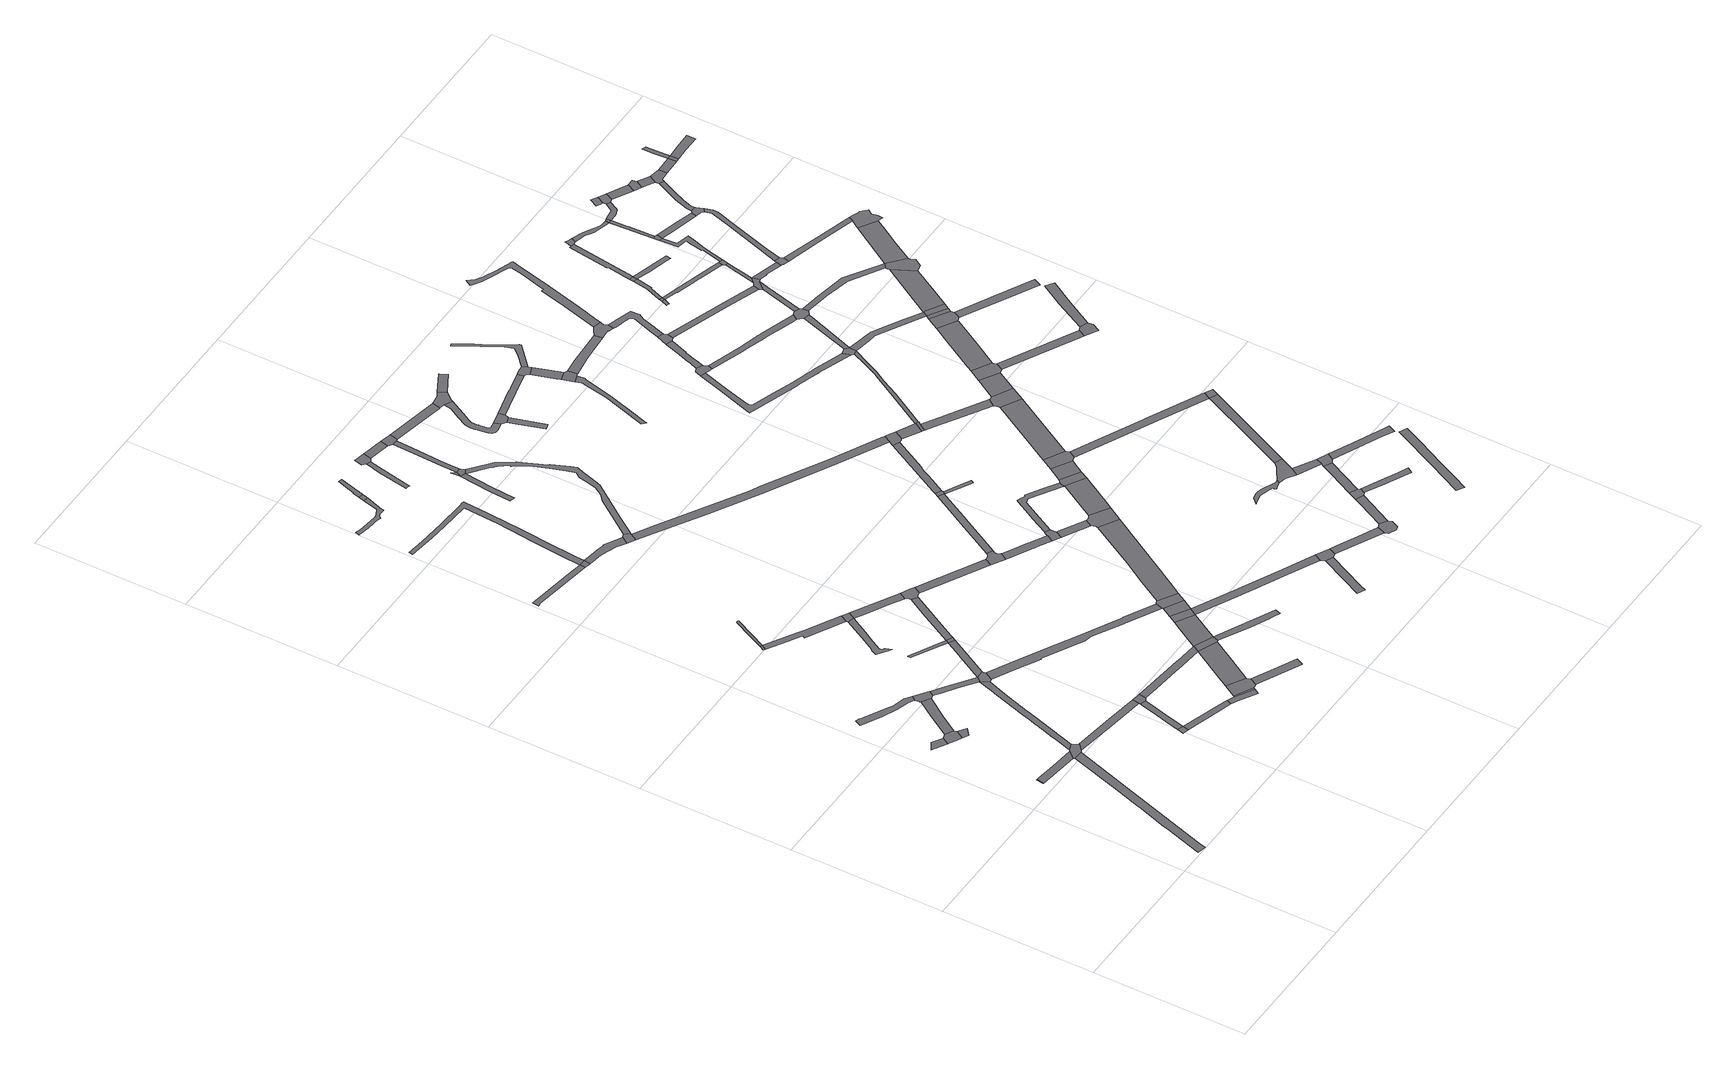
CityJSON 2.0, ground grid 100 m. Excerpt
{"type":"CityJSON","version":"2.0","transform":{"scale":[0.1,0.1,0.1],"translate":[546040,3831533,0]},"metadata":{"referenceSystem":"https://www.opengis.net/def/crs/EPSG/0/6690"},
"CityObjects":{
"road1":{"type":"Road","attributes":{"RoadStructureAttribute.sectionType":"1"},"geometry":[{"type":"MultiSurface","lod":"1","boundaries":[[[0,1,2,3,4,5,6,7,8,9,10,11,12,13]]]}]},
"road2":{"type":"Road","geometry":[{"type":"MultiSurface","lod":"1","boundaries":[[[14,15,16,17]]]}]},
"road3":{"type":"Road","attributes":{"RoadStructureAttribute.sectionType":"1"},"geometry":[{"type":"MultiSurface","lod":"1","boundaries":[[[18,19,20,14,17,21,22]]]}]},
"road4":{"type":"Road","geometry":[{"type":"MultiSurface","lod":"1","boundaries":[[[23,24,25,26]]]}]},
"road5":{"type":"Road","attributes":{"RoadStructureAttribute.sectionType":"1"},"geometry":[{"type":"MultiSurface","lod":"1","boundaries":[[[27,26,25,28,29,30,31,32,33]]]}]},
"road6":{"type":"Road","attributes":{"RoadStructureAttribute.sectionType":"1"},"geometry":[{"type":"MultiSurface","lod":"1","boundaries":[[[34,35,31,30]]]}]},
"road7":{"type":"Road","geometry":[{"type":"MultiSurface","lod":"1","boundaries":[[[36,37,38,39,22,21,0,13,40,41]]]}]},
"road8":{"type":"Road","attributes":{"RoadStructureAttribute.sectionType":"1"},"geometry":[{"type":"MultiSurface","lod":"1","boundaries":[[[42,43,44,45,46,47,48,49,50,51,52,53,54,55,56,57]]]}]},
"road9":{"type":"Road","attributes":{"RoadStructureAttribute.sectionType":"1"},"geometry":[{"type":"MultiSurface","lod":"1","boundaries":[[[58,59,27,33,60,61]]]}]},
"road10":{"type":"Road","attributes":{"RoadStructureAttribute.sectionType":"1"},"geometry":[{"type":"MultiSurface","lod":"1","boundaries":[[[62,63,64,65,66,67,68,69,70,71,72,73,74,39,38,75,76,77,78,79,80,81]]]}]},
"road11":{"type":"Road","geometry":[{"type":"MultiSurface","lod":"1","boundaries":[[[82,57,56,83,84,58,61,85,86,87]]]}]},
"road12":{"type":"Road","attributes":{"RoadStructureAttribute.sectionType":"1"},"geometry":[{"type":"MultiSurface","lod":"1","boundaries":[[[88,41,40,89,90,91,92]]]}]},
"road13":{"type":"Road","geometry":[{"type":"MultiSurface","lod":"1","boundaries":[[[93,94,95,96]]]}]},
"road14":{"type":"Road","attributes":{"RoadStructureAttribute.sectionType":"1"},"geometry":[{"type":"MultiSurface","lod":"1","boundaries":[[[97,98,99,87,86,100,101,102,103,62,104]]]}]},
"road15":{"type":"Road","geometry":[{"type":"MultiSurface","lod":"1","boundaries":[[[105,106,107,108]]]}]},
"road16":{"type":"Road","attributes":{"RoadStructureAttribute.sectionType":"1"},"geometry":[{"type":"MultiSurface","lod":"1","boundaries":[[[109,110,111,112,113,93,96,114,115,116]]]}]},
"road17":{"type":"Road","geometry":[{"type":"MultiSurface","lod":"1","boundaries":[[[117,104,62,81,118,119]]]}]},
"road18":{"type":"Road","attributes":{"RoadStructureAttribute.sectionType":"1"},"geometry":[{"type":"MultiSurface","lod":"1","boundaries":[[[120,121,96,95,122,123,124,125]]]}]},
"road19":{"type":"Road","geometry":[{"type":"MultiSurface","lod":"1","boundaries":[[[126,127,128,129,130,131,105,108]]]}]},
"road20":{"type":"Road","geometry":[{"type":"MultiSurface","lod":"1","boundaries":[[[132,92,91,133,134,109,116,135,136,137]]]}]},
"road21":{"type":"Road","attributes":{"RoadStructureAttribute.sectionType":"1"},"geometry":[{"type":"MultiSurface","lod":"1","boundaries":[[[138,139,108,107,140,141,142,143,144,145,146]]]}]},
"road22":{"type":"Road","attributes":{"RoadStructureAttribute.sectionType":"1"},"geometry":[{"type":"MultiSurface","lod":"1","boundaries":[[[147,148,149,150,104,117,151]]]}]},
"road23":{"type":"Road","attributes":{"RoadStructureAttribute.sectionType":"1"},"geometry":[{"type":"MultiSurface","lod":"1","boundaries":[[[152,153,154,155,156,157,158,159]]]}]},
"road24":{"type":"Road","attributes":{"RoadStructureAttribute.sectionType":"1"},"geometry":[{"type":"MultiSurface","lod":"1","boundaries":[[[160,161,162,163,147,164]]]}]},
"road25":{"type":"Road","attributes":{"RoadStructureAttribute.sectionType":"1"},"geometry":[{"type":"MultiSurface","lod":"1","boundaries":[[[165,166,167,168,169,170,171,172,173,174,175,176,177,178,179,180,181,182,183]]]}]},
"road26":{"type":"Road","attributes":{"RoadStructureAttribute.sectionType":"1"},"geometry":[{"type":"MultiSurface","lod":"1","boundaries":[[[184,125,124,185,186,187,188]]]}]},
"road27":{"type":"Road","geometry":[{"type":"MultiSurface","lod":"1","boundaries":[[[189,188,187,190]]]}]},
"road28":{"type":"Road","geometry":[{"type":"MultiSurface","lod":"1","boundaries":[[[164,147,151,191]]]}]},
"road29":{"type":"Road","geometry":[{"type":"MultiSurface","lod":"1","boundaries":[[[192,189,190,193,194,195,196,197,198]]]}]},
"road30":{"type":"Road","geometry":[{"type":"MultiSurface","lod":"1","boundaries":[[[199,146,145,165,183,200]]]}]},
"road31":{"type":"Road","attributes":{"RoadStructureAttribute.sectionType":"1"},"geometry":[{"type":"MultiSurface","lod":"1","boundaries":[[[201,202,203,204,205,137,136,206,207,208,209,210,211]]]}]},
"road32":{"type":"Road","attributes":{"RoadStructureAttribute.sectionType":"1"},"geometry":[{"type":"MultiSurface","lod":"1","boundaries":[[[212,213,214,215,216,217,218,219,220,221,222,223,224,225,226,227,228,229,230,231,232,233,234,235,236]]]}]},
"road33":{"type":"Road","geometry":[{"type":"MultiSurface","lod":"1","boundaries":[[[235,159,158,237,238,236]]]}]},
"road34":{"type":"Road","attributes":{"RoadStructureAttribute.sectionType":"1"},"geometry":[{"type":"MultiSurface","lod":"1","boundaries":[[[239,240,164,191,241,242]]]}]},
"road35":{"type":"Road","attributes":{"RoadStructureAttribute.sectionType":"1"},"geometry":[{"type":"MultiSurface","lod":"1","boundaries":[[[243,244,245,246,247,248,119,118,249,250,251,252,253,254,255,256,257,258,259,260,261]]]}]},
"road36":{"type":"Road","attributes":{"RoadStructureAttribute.sectionType":"1"},"geometry":[{"type":"MultiSurface","lod":"1","boundaries":[[[262,263,264,265,266,267,268,269,270,271,272,273,274,275,276,277,278,279,280,281,282,283,284,285]]]}]},
"road37":{"type":"Road","attributes":{"RoadStructureAttribute.sectionType":"1"},"geometry":[{"type":"MultiSurface","lod":"1","boundaries":[[[200,183,286,287,288,289]]]}]},
"road38":{"type":"Road","attributes":{"RoadStructureAttribute.sectionType":"1"},"geometry":[{"type":"MultiSurface","lod":"1","boundaries":[[[210,290,291,192,198,292,293]]]}]},
"road39":{"type":"Road","attributes":{"RoadStructureAttribute.sectionType":"1"},"geometry":[{"type":"MultiSurface","lod":"1","boundaries":[[[294,195,194,295,296,297]]]}]},
"road40":{"type":"Road","attributes":{"RoadStructureAttribute.sectionType":"1"},"geometry":[{"type":"MultiSurface","lod":"1","boundaries":[[[298,299,300,301,236,238,302,303,304,305,306,307]]]}]},
"road41":{"type":"Road","geometry":[{"type":"MultiSurface","lod":"1","boundaries":[[[308,289,288,309,310,311,239,242,312,313,314,315,316,317]]]}]},
"road42":{"type":"Road","geometry":[{"type":"MultiSurface","lod":"1","boundaries":[[[211,210,293,318,319,320]]]}]},
"road43":{"type":"Road","geometry":[{"type":"MultiSurface","lod":"1","boundaries":[[[321,262,285,322,323]]]}]},
"road44":{"type":"Road","geometry":[{"type":"MultiSurface","lod":"1","boundaries":[[[324,325,307,306,326,327,328]]]}]},
"road45":{"type":"Road","attributes":{"RoadStructureAttribute.sectionType":"1"},"geometry":[{"type":"MultiSurface","lod":"1","boundaries":[[[329,330,331,332,333,321,323,334,335]]]}]},
"road46":{"type":"Road","attributes":{"RoadStructureAttribute.sectionType":"1"},"geometry":[{"type":"MultiSurface","lod":"1","boundaries":[[[336,337,211,320,338,339]]]}]},
"road47":{"type":"Road","attributes":{"RoadStructureAttribute.sectionType":"1"},"geometry":[{"type":"MultiSurface","lod":"1","boundaries":[[[340,317,316,341,342,343]]]}]},
"road48":{"type":"Road","geometry":[{"type":"MultiSurface","lod":"1","boundaries":[[[344,336,339,345]]]}]},
"road49":{"type":"Road","attributes":{"RoadStructureAttribute.sectionType":"1"},"geometry":[{"type":"MultiSurface","lod":"1","boundaries":[[[346,347,348,349,350,320,319]]]}]},
"road50":{"type":"Road","attributes":{"RoadStructureAttribute.sectionType":"1"},"geometry":[{"type":"MultiSurface","lod":"1","boundaries":[[[351,352,353,354,355,356,357]]]}]},
"road51":{"type":"Road","attributes":{"RoadStructureAttribute.sectionType":"1"},"geometry":[{"type":"MultiSurface","lod":"1","boundaries":[[[358,344,345,359,360]]]}]},
"road52":{"type":"Road","attributes":{"RoadStructureAttribute.sectionType":"1"},"geometry":[{"type":"MultiSurface","lod":"1","boundaries":[[[361,362,363,364,365,366,367,368]]]}]},
"road53":{"type":"Road","geometry":[{"type":"MultiSurface","lod":"1","boundaries":[[[369,370,261,260,358,360,371]]]}]},
"road54":{"type":"Road","geometry":[{"type":"MultiSurface","lod":"1","boundaries":[[[372,373,374,351,357,375,376,377]]]}]},
"road55":{"type":"Road","geometry":[{"type":"MultiSurface","lod":"1","boundaries":[[[378,379,380,361,381]]]}]},
"road56":{"type":"Road","geometry":[{"type":"MultiSurface","lod":"1","boundaries":[[[382,383,384,385,386,381,361,368,387]]]}]},
"road57":{"type":"Road","attributes":{"RoadStructureAttribute.sectionType":"1"},"geometry":[{"type":"MultiSurface","lod":"1","boundaries":[[[388,389,390,391,392,393,394,395,396,397,398,399,400,401,402,403,404,387,368,405,406,407,408,409,410,411,412,413,414,415,416,417,418,419,420,421,422,423,424,425,426,427,428,429,430,324,328]]]}]},
"road58":{"type":"Road","geometry":[{"type":"MultiSurface","lod":"1","boundaries":[[[431,432,433,434,343,342,435,436,437,438,439,440,441,442,443]]]}]},
"road59":{"type":"Road","attributes":{"RoadStructureAttribute.sectionType":"1"},"geometry":[{"type":"MultiSurface","lod":"1","boundaries":[[[377,376,444,445]]]}]},
"road60":{"type":"Road","attributes":{"RoadStructureAttribute.sectionType":"1"},"geometry":[{"type":"MultiSurface","lod":"1","boundaries":[[[446,447,448,449,381,386,450,451,452,453]]]}]},
"road61":{"type":"Road","geometry":[{"type":"MultiSurface","lod":"1","boundaries":[[[445,444,446,453,454,455]]]}]},
"road62":{"type":"Road","attributes":{"RoadStructureAttribute.sectionType":"1"},"geometry":[{"type":"MultiSurface","lod":"1","boundaries":[[[456,457,458,459,460,436,435,461,462,463,464,465]]]}]},
"road63":{"type":"Road","attributes":{"RoadStructureAttribute.sectionType":"1"},"geometry":[{"type":"MultiSurface","lod":"1","boundaries":[[[466,467,345,339,468,469,470,471,472,473,474]]]}]},
"road64":{"type":"Road","attributes":{"RoadStructureAttribute.sectionType":"1"},"geometry":[{"type":"MultiSurface","lod":"1","boundaries":[[[475,476,477,478,369,371,479,480,481]]]}]},
"road65":{"type":"Road","attributes":{"RoadStructureAttribute.sectionType":"1"},"geometry":[{"type":"MultiSurface","lod":"1","boundaries":[[[482,483,484,485,486,487,327,326,488,489,490,491,492,493]]]}]},
"road66":{"type":"Road","attributes":{"RoadStructureAttribute.sectionType":"1"},"geometry":[{"type":"MultiSurface","lod":"1","boundaries":[[[494,495,431,443,496,497,498,499,500]]]}]},
"road67":{"type":"Road","geometry":[{"type":"MultiSurface","lod":"1","boundaries":[[[501,502,503,465,464,504,505,506,507,508]]]}]},
"road68":{"type":"Road","attributes":{"RoadStructureAttribute.sectionType":"1"},"geometry":[{"type":"MultiSurface","lod":"1","boundaries":[[[455,454,509,510,511]]]}]},
"road69":{"type":"Road","attributes":{"RoadStructureAttribute.sectionType":"1"},"geometry":[{"type":"MultiSurface","lod":"1","boundaries":[[[505,504,512,513]]]}]},
"road70":{"type":"Road","attributes":{"RoadStructureAttribute.sectionType":"1"},"geometry":[{"type":"MultiSurface","lod":"1","boundaries":[[[514,515,516,517,518,519,520,521]]]}]},
"road71":{"type":"Road","attributes":{"RoadStructureAttribute.sectionType":"1"},"geometry":[{"type":"MultiSurface","lod":"1","boundaries":[[[522,523,524,525,526,527,528,529,530,531,532,533,534,535,536,537,538,539,540,541,542,543,544,545,546,547,548,549,550,551]]]}]},
"road72":{"type":"Road","geometry":[{"type":"MultiSurface","lod":"1","boundaries":[[[552,539,538,553,554,555]]]}]},
"road73":{"type":"Road","attributes":{"RoadStructureAttribute.sectionType":"1"},"geometry":[{"type":"MultiSurface","lod":"1","boundaries":[[[556,557,558,554,553]]]}]},
"road74":{"type":"Road","geometry":[{"type":"MultiSurface","lod":"1","boundaries":[[[559,494,500,560,561,562,563]]]}]},
"road75":{"type":"Road","geometry":[{"type":"MultiSurface","lod":"1","boundaries":[[[564,565,566,567,568,569,570,513,512,571,572,573,574,575,576,577,475,481,578]]]}]},
"road76":{"type":"Road","geometry":[{"type":"MultiSurface","lod":"1","boundaries":[[[474,473,514,521,579,580]]]}]},
"road77":{"type":"Road","attributes":{"RoadStructureAttribute.sectionType":"1"},"geometry":[{"type":"MultiSurface","lod":"1","boundaries":[[[581,582,583,584,585,586,587,588,589,590,501,508,591,592,593,594,595,596,597]]]}]},
"road78":{"type":"Road","geometry":[{"type":"MultiSurface","lod":"1","boundaries":[[[598,599,511,510,522,551,600,601]]]}]},
"road79":{"type":"Road","geometry":[{"type":"MultiSurface","lod":"1","boundaries":[[[602,603,604,605,606,561,560]]]}]},
"road80":{"type":"Road","attributes":{"RoadStructureAttribute.sectionType":"1"},"geometry":[{"type":"MultiSurface","lod":"1","boundaries":[[[607,608,559,563,609,610,611,612,613,614]]]}]},
"road81":{"type":"Road","attributes":{"RoadStructureAttribute.sectionType":"1"},"geometry":[{"type":"MultiSurface","lod":"1","boundaries":[[[615,616,564,578,617,618,619]]]}]},
"road82":{"type":"Road","attributes":{"RoadStructureAttribute.sectionType":"1"},"geometry":[{"type":"MultiSurface","lod":"1","boundaries":[[[620,598,601,621]]]}]},
"road83":{"type":"Road","attributes":{"RoadStructureAttribute.sectionType":"1"},"geometry":[{"type":"MultiSurface","lod":"1","boundaries":[[[622,623,624,625,626,627,628,552,555,629,630,631,632,633]]]}]},
"road84":{"type":"Road","attributes":{"RoadStructureAttribute.sectionType":"1"},"geometry":[{"type":"MultiSurface","lod":"1","boundaries":[[[634,635,580,579,636,637]]]}]},
"road85":{"type":"Road","attributes":{"RoadStructureAttribute.sectionType":"1"},"geometry":[{"type":"MultiSurface","lod":"1","boundaries":[[[638,639,640,641,642,643,644,645,646,647,648,649,650,651,652,653,654]]]}]},
"road86":{"type":"Road","geometry":[{"type":"MultiSurface","lod":"1","boundaries":[[[655,656,597,596,657,615,619,658]]]}]},
"road87":{"type":"Road","geometry":[{"type":"MultiSurface","lod":"1","boundaries":[[[659,637,636,660,661,662,663,664]]]}]},
"road88":{"type":"Road","attributes":{"RoadStructureAttribute.sectionType":"1"},"geometry":[{"type":"MultiSurface","lod":"1","boundaries":[[[665,655,658,666]]]}]},
"road89":{"type":"Road","geometry":[{"type":"MultiSurface","lod":"1","boundaries":[[[667,668,493,492,607,614,669,670,671,672,673,674]]]}]},
"road90":{"type":"Road","geometry":[{"type":"MultiSurface","lod":"1","boundaries":[[[675,676,677,678,622,633,679,680,681,682]]]}]},
"road91":{"type":"Road","attributes":{"RoadStructureAttribute.sectionType":"1"},"geometry":[{"type":"MultiSurface","lod":"1","boundaries":[[[683,681,680,684,685,686]]]}]},
"road92":{"type":"Road","geometry":[{"type":"MultiSurface","lod":"1","boundaries":[[[687,686,685,654,653,688,689,690]]]}]},
"road93":{"type":"Road","geometry":[{"type":"MultiSurface","lod":"1","boundaries":[[[691,665,666,692,693,694,695,696,697,698]]]}]},
"road94":{"type":"Road","attributes":{"RoadStructureAttribute.sectionType":"1"},"geometry":[{"type":"MultiSurface","lod":"1","boundaries":[[[674,673,699,700]]]}]},
"road95":{"type":"Road","attributes":{"RoadStructureAttribute.sectionType":"1"},"geometry":[{"type":"MultiSurface","lod":"1","boundaries":[[[701,702,703,704,705,706,707,708,709,710,711,712,713,714,715,716,717,718]]]}]},
"road96":{"type":"Road","attributes":{"RoadStructureAttribute.sectionType":"1"},"geometry":[{"type":"MultiSurface","lod":"1","boundaries":[[[719,720,659,664,721]]]}]},
"road97":{"type":"Road","geometry":[{"type":"MultiSurface","lod":"1","boundaries":[[[700,699,722,723,724]]]}]},
"road98":{"type":"Road","attributes":{"RoadStructureAttribute.sectionType":"1"},"geometry":[{"type":"MultiSurface","lod":"1","boundaries":[[[725,726,727,728,729,730,731,732,733,734,735,736,737,738,739,740,741,742,675,682]]]}]},
"road99":{"type":"Road","geometry":[{"type":"MultiSurface","lod":"1","boundaries":[[[743,719,721,744,745,746]]]}]},
"road100":{"type":"Road","attributes":{"RoadStructureAttribute.sectionType":"1"},"geometry":[{"type":"MultiSurface","lod":"1","boundaries":[[[747,748,690,689,749,750]]]}]},
"road101":{"type":"Road","attributes":{"RoadStructureAttribute.sectionType":"1"},"geometry":[{"type":"MultiSurface","lod":"1","boundaries":[[[751,752,691,698,753,754]]]}]},
"road102":{"type":"Road","geometry":[{"type":"MultiSurface","lod":"1","boundaries":[[[755,756,757,758,718,717,759,760,761,762,763]]]}]},
"road103":{"type":"Road","attributes":{"RoadStructureAttribute.sectionType":"1"},"geometry":[{"type":"MultiSurface","lod":"1","boundaries":[[[764,723,722,765,766,767,768,769]]]}]},
"road104":{"type":"Road","geometry":[{"type":"MultiSurface","lod":"1","boundaries":[[[770,771,772,773,774,775,776,777,778,779,780,781,782]]]}]},
"road105":{"type":"Road","attributes":{"RoadStructureAttribute.sectionType":"1"},"geometry":[{"type":"MultiSurface","lod":"1","boundaries":[[[783,784,785,743,746,786]]]}]},
"road106":{"type":"Road","attributes":{"RoadStructureAttribute.sectionType":"1"},"geometry":[{"type":"MultiSurface","lod":"1","boundaries":[[[787,762,761,788,789,790]]]}]},
"road107":{"type":"Road","attributes":{"RoadStructureAttribute.sectionType":"1"},"geometry":[{"type":"MultiSurface","lod":"1","boundaries":[[[791,792,793,794,795,796,797,745,744]]]}]},
"road108":{"type":"Road","attributes":{"RoadStructureAttribute.sectionType":"1"},"geometry":[{"type":"MultiSurface","lod":"1","boundaries":[[[774,798,799,800,801,802,803,804,805,806,807,808,809,810,811,812,813,814,815,816,817,818,819,820,821,822,823,824,775]]]}]},
"road109":{"type":"Road","attributes":{"RoadStructureAttribute.sectionType":"1"},"geometry":[{"type":"MultiSurface","lod":"1","boundaries":[[[825,826,827,828,770,782,829,830,831,832,833,834]]]}]},
"road110":{"type":"Road","attributes":{"RoadStructureAttribute.sectionType":"1"},"geometry":[{"type":"MultiSurface","lod":"1","boundaries":[[[835,836,837,838,839,840,841,842,843,844,845,846,847,700,724]]]}]},
"road111":{"type":"Road","geometry":[{"type":"MultiSurface","lod":"1","boundaries":[[[790,789,783,786,848,849,850]]]}]},
"road112":{"type":"Road","attributes":{"RoadStructureAttribute.sectionType":"1"},"geometry":[{"type":"MultiSurface","lod":"1","boundaries":[[[851,852,695,694,853,854,855]]]}]},
"road113":{"type":"Road","geometry":[{"type":"MultiSurface","lod":"1","boundaries":[[[856,857,858,747,750,859,860,861,862,863,864,865,866]]]}]},
"road114":{"type":"Road","geometry":[{"type":"MultiSurface","lod":"1","boundaries":[[[867,868,769,768,869,870,751,754,871,872]]]}]},
"road115":{"type":"Road","geometry":[{"type":"MultiSurface","lod":"1","boundaries":[[[873,825,834,874,875,876]]]}]},
"road116":{"type":"Road","attributes":{"RoadStructureAttribute.sectionType":"1"},"geometry":[{"type":"MultiSurface","lod":"1","boundaries":[[[877,878,879,880,881,882,883,884,885,864,863,886,887,888,889,890,891,892,893,873,876]]]}]},
"road117":{"type":"Road","attributes":{"RoadStructureAttribute.sectionType":"1"},"geometry":[{"type":"MultiSurface","lod":"1","boundaries":[[[854,894,895,755,763,896]]]}]},
"road118":{"type":"Road","attributes":{"RoadStructureAttribute.sectionType":"1"},"geometry":[{"type":"MultiSurface","lod":"1","boundaries":[[[897,872,871,898]]]}]},
"road119":{"type":"Road","attributes":{"RoadStructureAttribute.sectionType":"1"},"geometry":[{"type":"MultiSurface","lod":"1","boundaries":[[[899,900,901,902,903,904,905,906,907,908]]]}]},
"road120":{"type":"Road","attributes":{"RoadStructureAttribute.sectionType":"1"},"geometry":[{"type":"MultiSurface","lod":"1","boundaries":[[[909,910,911,912,913,779,778,914,915,916,917,918,919,920,921]]]}]},
"road121":{"type":"Road","attributes":{"RoadStructureAttribute.sectionType":"1"},"geometry":[{"type":"MultiSurface","lod":"1","boundaries":[[[922,923,850,849,924,925,926]]]}]},
"road122":{"type":"Road","geometry":[{"type":"MultiSurface","lod":"1","boundaries":[[[927,928,929,812,811,930,841,840,931]]]}]},
"road123":{"type":"Road","geometry":[{"type":"MultiSurface","lod":"1","boundaries":[[[932,897,898,933,934,935,936,937]]]}]},
"road124":{"type":"Road","attributes":{"RoadStructureAttribute.sectionType":"1"},"geometry":[{"type":"MultiSurface","lod":"1","boundaries":[[[938,939,940,941,942,943,944,945,946,947,948,949,950,951,952,953,954,955,956,957,958,959,960,961,962,963,964,965,856,866]]]}]},
"road125":{"type":"Road","attributes":{"RoadStructureAttribute.sectionType":"1"},"geometry":[{"type":"MultiSurface","lod":"1","boundaries":[[[966,927,931,967,968]]]}]},
"road126":{"type":"Road","attributes":{"RoadStructureAttribute.sectionType":"1"},"geometry":[{"type":"MultiSurface","lod":"1","boundaries":[[[969,970,875,874,971,972,973,974]]]}]},
"road127":{"type":"Road","geometry":[{"type":"MultiSurface","lod":"1","boundaries":[[[975,976,977,978,979]]]}]},
"road128":{"type":"Road","attributes":{"RoadStructureAttribute.sectionType":"1"},"geometry":[{"type":"MultiSurface","lod":"1","boundaries":[[[980,975,979,981]]]}]},
"road129":{"type":"Road","geometry":[{"type":"MultiSurface","lod":"1","boundaries":[[[982,855,854,896,983]]]}]},
"road130":{"type":"Road","attributes":{"RoadStructureAttribute.sectionType":"1"},"geometry":[{"type":"MultiSurface","lod":"1","boundaries":[[[984,985,986,932,937,987,988,989]]]}]},
"road131":{"type":"Road","attributes":{"RoadStructureAttribute.sectionType":"1"},"geometry":[{"type":"MultiSurface","lod":"1","boundaries":[[[990,991,992,993,994,995,996,997,931,840,998,999,1000,1001,1002,1003]]]}]},
"road132":{"type":"Road","attributes":{"RoadStructureAttribute.sectionType":"1"},"geometry":[{"type":"MultiSurface","lod":"1","boundaries":[[[1004,1005,1006,980,981,1007,1008,1009,1010]]]}]},
"road133":{"type":"Road","geometry":[{"type":"MultiSurface","lod":"1","boundaries":[[[1011,1012,921,920,1013,966,968,1014,1015,1016,1017,1018,1019,1020]]]}]},
"road134":{"type":"Road","attributes":{"RoadStructureAttribute.sectionType":"1"},"geometry":[{"type":"MultiSurface","lod":"1","boundaries":[[[935,934,1021,1022,1023,1024]]]}]},
"road135":{"type":"Road","geometry":[{"type":"MultiSurface","lod":"1","boundaries":[[[1025,1004,1010,1026]]]}]},
"road136":{"type":"Road","attributes":{"RoadStructureAttribute.sectionType":"1"},"geometry":[{"type":"MultiSurface","lod":"1","boundaries":[[[1027,1028,1029,1030,1031,1011,1020]]]}]},
"road137":{"type":"Road","attributes":{"RoadStructureAttribute.sectionType":"1"},"geometry":[{"type":"MultiSurface","lod":"1","boundaries":[[[1032,1033,1034,981,979,1035,1036,1037,1038,1039,1040,1041,1042]]]}]},
"road138":{"type":"Road","attributes":{"RoadStructureAttribute.sectionType":"1"},"geometry":[{"type":"MultiSurface","lod":"1","boundaries":[[[1043,1044,1045,1025,1026,1046,1047,1048,1049]]]}]},
"road139":{"type":"Road","geometry":[{"type":"MultiSurface","lod":"1","boundaries":[[[1050,984,989,1051,1052,1053,1054,1055]]]}]},
"road140":{"type":"Road","attributes":{"RoadStructureAttribute.sectionType":"1"},"geometry":[{"type":"MultiSurface","lod":"1","boundaries":[[[1056,1057,1058,1059,1060,1026,1010]]]}]},
"road141":{"type":"Road","geometry":[{"type":"MultiSurface","lod":"1","boundaries":[[[1061,1062,1063,974,973,1064,1031,1030,1065]]]}]},
"road142":{"type":"Road","attributes":{"RoadStructureAttribute.sectionType":"1"},"geometry":[{"type":"MultiSurface","lod":"1","boundaries":[[[1002,1066,1050,1055,1067]]]}]},
"road143":{"type":"Road","geometry":[{"type":"MultiSurface","lod":"1","boundaries":[[[1003,1002,1067,1068]]]}]},
"road144":{"type":"Road","attributes":{"RoadStructureAttribute.sectionType":"1"},"geometry":[{"type":"MultiSurface","lod":"1","boundaries":[[[1069,1070,1062,1061,1071,1072]]]}]},
"road145":{"type":"Road","geometry":[{"type":"MultiSurface","lod":"1","boundaries":[[[1073,1074,1049,1048,1075,1076,1077]]]}]},
"road146":{"type":"Road","geometry":[{"type":"MultiSurface","lod":"1","boundaries":[[[1078,1024,1023,1079,1080,1081]]]}]},
"road147":{"type":"Road","attributes":{"RoadStructureAttribute.sectionType":"1"},"geometry":[{"type":"MultiSurface","lod":"1","boundaries":[[[1082,1083,1084,1085,1086,1087,1019,1018,1088,1089,1090,1091,1092,1093,1094,1095,1096]]]}]},
"road148":{"type":"Road","attributes":{"RoadStructureAttribute.sectionType":"1"},"geometry":[{"type":"MultiSurface","lod":"1","boundaries":[[[1097,1061,1065,1098,1099,1100,1101,1102]]]}]},
"road149":{"type":"Road","geometry":[{"type":"MultiSurface","lod":"1","boundaries":[[[1042,1041,1069,1072,1103,1104]]]}]},
"road150":{"type":"Road","attributes":{"RoadStructureAttribute.sectionType":"1"},"geometry":[{"type":"MultiSurface","lod":"1","boundaries":[[[1105,1106,1003,1068,1107,1108]]]}]},
"road151":{"type":"Road","attributes":{"RoadStructureAttribute.sectionType":"1"},"geometry":[{"type":"MultiSurface","lod":"1","boundaries":[[[1109,1110,1111,1076,1075,1112,1113,1114,1115,1116]]]}]},
"road152":{"type":"Road","attributes":{"RoadStructureAttribute.sectionType":"1"},"geometry":[{"type":"MultiSurface","lod":"1","boundaries":[[[1117,1118,1119,1120,1121,1122,1123,1104,1103,1124,1125,1126,1127,1128,1129,1130,1131]]]}]},
"road153":{"type":"Road","attributes":{"RoadStructureAttribute.sectionType":"1"},"geometry":[{"type":"MultiSurface","lod":"1","boundaries":[[[1132,1133,1053,1052,1134,1135,1136]]]}]},
"road154":{"type":"Road","geometry":[{"type":"MultiSurface","lod":"1","boundaries":[[[1137,1102,1101,1138,1139,1140,1141,1142,1143]]]}]},
"road155":{"type":"Road","geometry":[{"type":"MultiSurface","lod":"1","boundaries":[[[1144,1145,1117,1131,1146]]]}]},
"road156":{"type":"Road","attributes":{"RoadStructureAttribute.sectionType":"1"},"geometry":[{"type":"MultiSurface","lod":"1","boundaries":[[[1147,1148,1078,1081,1149,1150,1151]]]}]},
"road157":{"type":"Road","attributes":{"RoadStructureAttribute.sectionType":"1"},"geometry":[{"type":"MultiSurface","lod":"1","boundaries":[[[1152,1153,1154,1155,1115,1156,1145,1144]]]}]},
"road158":{"type":"Road","geometry":[{"type":"MultiSurface","lod":"1","boundaries":[[[1157,1116,1115,1155]]]}]},
"road159":{"type":"Road","geometry":[{"type":"MultiSurface","lod":"1","boundaries":[[[1096,1095,1158,1159,1105,1108,1160,1161,1162,1163,1164]]]}]},
"road160":{"type":"Road","attributes":{"RoadStructureAttribute.sectionType":"1"},"geometry":[{"type":"MultiSurface","lod":"1","boundaries":[[[1165,1146,1131,1166,1167,1168]]]}]},
"road161":{"type":"Road","attributes":{"RoadStructureAttribute.sectionType":"1"},"geometry":[{"type":"MultiSurface","lod":"1","boundaries":[[[1169,1170,1171,1172,1173,1174,1175,1176,1177,1178,1179,1180,1137,1143]]]}]},
"road162":{"type":"Road","attributes":{"RoadStructureAttribute.sectionType":"1"},"geometry":[{"type":"MultiSurface","lod":"1","boundaries":[[[1181,1182,1183,1157,1155,1184,1185,1186,1187,1188]]]}]},
"road163":{"type":"Road","attributes":{"RoadStructureAttribute.sectionType":"1"},"geometry":[{"type":"MultiSurface","lod":"1","boundaries":[[[1189,1190,1191,1192,1193,1194,1195,1196,1197]]]}]},
"road164":{"type":"Road","attributes":{"RoadStructureAttribute.sectionType":"1"},"geometry":[{"type":"MultiSurface","lod":"1","boundaries":[[[1198,1199,1141,1140,1200,1201,1202,1203]]]}]},
"road165":{"type":"Road","geometry":[{"type":"MultiSurface","lod":"1","boundaries":[[[1197,1196,1204,1181,1188,1205,1206,1207,1208,1209]]]}]},
"road166":{"type":"Road","geometry":[{"type":"MultiSurface","lod":"1","boundaries":[[[1210,1211,1212,1168,1167,1213,1175,1174,1214,1215]]]}]},
"road167":{"type":"Road","attributes":{"RoadStructureAttribute.sectionType":"1"},"geometry":[{"type":"MultiSurface","lod":"1","boundaries":[[[1216,1217,1096,1164,1218,1219,1220,1221]]]}]},
"road168":{"type":"Road","attributes":{"RoadStructureAttribute.sectionType":"1"},"geometry":[{"type":"MultiSurface","lod":"1","boundaries":[[[1222,1209,1208,1223,1224,1225]]]}]},
"road169":{"type":"Road","attributes":{"RoadStructureAttribute.sectionType":"1"},"geometry":[{"type":"MultiSurface","lod":"1","boundaries":[[[1226,1227,1228,1229,1210,1215,1230,1231,1232,1233,1234,1235]]]}]},
"road170":{"type":"Road","geometry":[{"type":"MultiSurface","lod":"1","boundaries":[[[1236,1225,1224,1237,1238]]]}]},
"road171":{"type":"Road","attributes":{"RoadStructureAttribute.sectionType":"1"},"geometry":[{"type":"MultiSurface","lod":"1","boundaries":[[[1238,1237,1239,1240,1241]]]}]},
"road172":{"type":"Road","geometry":[{"type":"MultiSurface","lod":"1","boundaries":[[[1242,1243,1244,1203,1202,1245,1216,1221,1246,1247,1248,1249,1250,1251,1252]]]}]},
"road173":{"type":"Road","geometry":[{"type":"MultiSurface","lod":"1","boundaries":[[[1241,1240,1253,1226,1235,1254,1255,1256]]]}]},
"road174":{"type":"Road","attributes":{"RoadStructureAttribute.sectionType":"1"},"geometry":[{"type":"MultiSurface","lod":"1","boundaries":[[[1257,1258,1256,1255,1259]]]}]},
"road175":{"type":"Road","geometry":[{"type":"MultiSurface","lod":"1","boundaries":[[[1260,1257,1259,1261]]]}]},
"road176":{"type":"Road","geometry":[{"type":"MultiSurface","lod":"1","boundaries":[[[1262,1263,1264,1265,1266,1257,1260]]]}]},
"road177":{"type":"Road","attributes":{"RoadStructureAttribute.sectionType":"1"},"geometry":[{"type":"MultiSurface","lod":"1","boundaries":[[[1267,1268,1269,1260,1261,1270,1271]]]}]}
},
"vertices":[
[496,1022,0],[392,693,0],[332,506,0],[332,505,0],[310,438,0],[265,297,0],[254,262,0],[254,261,0],[176,15,0],[232,5,0],[249,56,0],[350,376,0],[439,658,0],[556,1021,0],
[231,1115,0],[226,1114,0],[219,1067,0],[224,1066,0],
[377,1097,0],[249,1114,0],[243,1115,0],[488,1030,0],[527,1078,0],
[188,1788,0],[134,1755,0],[227,1704,0],[251,1748,0],
[286,1759,0],[237,1698,0],[278,1675,0],[311,1657,0],[342,1712,0],[341,1715,0],[337,1729,0],
[347,1637,0],[395,1677,0],
[594,1087,0],[584,1101,0],[582,1103,0],[539,1085,0],[568,1028,0],[610,1066,0],
[423,2112,0],[417,2114,0],[410,2116,0],[341,2132,0],[315,2148,0],[157,2234,0],[147,2239,0],[122,2250,0],[104,2207,0],[227,2139,0],[327,2098,0],[400,2076,0],[403,2075,0],[439,2056,0],[443,2053,0],[465,2083,0],
[449,2013,0],[375,1902,0],[413,1848,0],[504,1981,0],
[765,1818,0],[731,1705,0],[728,1694,0],[723,1680,0],[699,1608,0],[656,1469,0],[639,1415,0],[621,1355,0],[619,1349,0],[581,1222,0],[575,1203,0],[543,1099,0],[542,1095,0],[659,1344,0],[664,1359,0],[694,1458,0],[695,1463,0],[740,1608,0],[769,1692,0],[795,1766,0],
[542,2026,0],[447,2026,0],[448,2021,0],[519,1983,0],[530,1986,0],[553,2018,0],
[878,1028,0],[841,988,0],[1064,954,0],[1080,951,0],[1086,998,0],
[1002,650,0],[991,607,0],[1030,597,0],[1042,639,0],
[790,1848,0],[591,1991,0],[579,2000,0],[531,1985,0],[571,1957,0],[658,1897,0],[766,1820,0],[792,1847,0],
[381,3036,0],[362,3006,0],[374,2999,0],[392,3029,0],
[1077,942,0],[1074,932,0],[1055,859,0],[1043,810,0],[1016,706,0],[1081,800,0],[1095,855,0],[1115,930,0],
[845,1848,0],[817,1772,0],[850,1828,0],
[1345,545,0],[1284,564,0],[1272,526,0],[1283,522,0],[1343,505,0],[1359,538,0],
[440,3125,0],[498,3251,0],[499,3253,0],[491,3254,0],[484,3255,0],[425,3132,0],
[1129,992,0],[1078,945,0],[1077,943,0],[1132,940,0],[1136,943,0],[1142,990,0],
[625,2892,0],[590,2912,0],[466,2943,0],[572,2882,0],[581,2876,0],[572,2858,0],[688,2794,0],[810,2727,0],[836,2775,0],
[955,2140,0],[952,2134,0],[912,2062,0],[871,1990,0],[994,2119,0],
[348,4278,0],[141,4311,0],[26,4327,0],[25,4285,0],[37,4286,0],[46,4288,0],[435,4226,0],[439,4263,0],
[744,2277,0],[741,2278,0],[740,2268,0],[739,2258,0],[967,2162,0],
[812,2716,0],[740,2583,0],[737,2578,0],[686,2483,0],[684,2482,0],[677,2478,0],[659,2440,0],[662,2438,0],[729,2392,0],[742,2383,0],[736,2404,0],[730,2423,0],[714,2430,0],[711,2441,0],[710,2445,0],[709,2448,0],[761,2538,0],[775,2564,0],[854,2703,0],
[1402,518,0],[1383,484,0],[1498,417,0],[1518,451,0],[1403,518,0],
[1409,526,0],[1525,463,0],
[1006,2141,0],
[1456,607,0],[1536,465,0],[1557,469,0],[1581,517,0],[1580,518,0],[1575,530,0],[1570,540,0],
[853,2766,0],[880,2751,0],
[1642,935,0],[1638,935,0],[1497,951,0],[1495,951,0],[1406,962,0],[1238,932,0],[1373,917,0],[1480,906,0],[1482,905,0],[1624,890,0],[1648,934,0],
[487,4324,0],[505,4529,0],[519,4646,0],[526,4752,0],[527,4755,0],[530,4796,0],[543,4939,0],[551,5094,0],[552,5101,0],[546,5102,0],[509,5104,0],[332,5114,0],[148,5132,0],[29,5146,0],[25,5118,0],[201,5097,0],[321,5086,0],[513,5073,0],[496,4835,0],[489,4775,0],[487,4755,0],[468,4585,0],[450,4380,0],[439,4265,0],[483,4263,0],
[437,4226,0],[475,4219,0],
[1158,2509,0],[1093,2391,0],[1016,2159,0],[1193,2483,0],
[1649,1404,0],[1647,1405,0],[1624,1417,0],[1386,1542,0],[1254,1613,0],[1072,1710,0],[969,1695,0],[1109,1619,0],[1111,1623,0],[1120,1619,0],[1137,1612,0],[1333,1507,0],[1370,1484,0],[1420,1474,0],[1607,1372,0],[1632,1359,0],[1633,1358,0],[1828,1253,0],[1845,1303,0],
[269,5587,0],[245,5492,0],[208,5471,0],[180,5464,0],[113,5472,0],[54,5481,0],[17,5491,0],[9,5463,0],[14,5462,0],[87,5448,0],[134,5444,0],[149,5441,0],[165,5439,0],[178,5435,0],[190,5432,0],[205,5449,0],[211,5451,0],[218,5454,0],[248,5452,0],[257,5452,0],[258,5455,0],[263,5483,0],[267,5492,0],[299,5583,0],
[945,2654,0],[1059,2592,0],[1146,2543,0],[1172,2590,0],
[1614,874,0],[1508,696,0],[1660,692,0],[1748,841,0],
[1700,458,0],[1836,333,0],[1838,332,0],[1861,381,0],
[651,4239,0],[648,4233,0],[610,4242,0],[484,4261,0],[525,4211,0],[550,4207,0],[579,4202,0],[673,4166,0],[733,4131,0],[761,4176,0],
[1232,2558,0],[1152,2537,0],[1157,2526,0],[1158,2518,0],[1198,2488,0],[1204,2493,0],[1213,2496,0],[1221,2497,0],[1230,2497,0],[1256,2545,0],
[1756,843,0],[1760,844,0],[1773,882,0],
[279,5628,0],[303,5594,0],[311,5624,0],
[787,4185,0],[781,4183,0],[782,4102,0],[810,4149,0],[815,4156,0],
[334,5796,0],[318,5738,0],[297,5674,0],[292,5674,0],[280,5632,0],[337,5719,0],[358,5790,0],
[1765,1132,0],[1735,1080,0],[1789,911,0],[1881,1065,0],
[1656,2327,0],[1246,2489,0],[1641,2273,0],[1668,2322,0],
[1793,1180,0],[1910,1113,0],
[1951,746,0],[2075,688,0],[2086,683,0],[2137,660,0],[2149,697,0],
[541,5736,0],[515,5633,0],[482,5440,0],[496,5436,0],[510,5433,0],[510,5434,0],[569,5726,0],
[1834,1250,0],[1916,1123,0],[1950,1181,0],
[729,5227,0],[706,5020,0],[698,4880,0],[714,4876,0],[730,4872,0],[730,4875,0],[741,5033,0],[762,5217,0],
[1869,1311,0],[1855,1307,0],[1986,1241,0],
[532,5809,0],[521,5756,0],[542,5740,0],[574,5729,0],[594,5742,0],[604,5794,0],
[739,5271,0],[724,5292,0],[728,5242,0],[745,5262,0],
[787,5243,0],[784,5247,0],[780,5255,0],[779,5260,0],[778,5263,0],[792,5236,0],
[895,4268,0],[1072,4515,0],[1098,4591,0],[1119,4655,0],[1132,4693,0],[1133,4696,0],[1135,4701,0],[1119,4740,0],[1074,4847,0],[1068,4852,0],[997,5021,0],[937,5109,0],[934,5113,0],[929,5122,0],[928,5123,0],[900,5146,0],[892,5153,0],[766,5213,0],[768,5209,0],[872,5128,0],[876,5125,0],[880,5121,0],[889,5109,0],[904,5098,0],[906,5096,0],[907,5094,0],[953,5033,0],[949,5029,0],[947,5027,0],[950,5023,0],[986,4973,0],[1004,4937,0],[1046,4829,0],[1077,4738,0],[1092,4692,0],[1095,4683,0],[1074,4657,0],[1068,4649,0],[1056,4591,0],[1043,4529,0],[1009,4471,0],[1000,4462,0],[970,4438,0],
[1713,2343,0],[1705,2333,0],[1694,2326,0],[1681,2322,0],[1727,2225,0],[1753,2272,0],[1748,2276,0],[1744,2281,0],[1742,2288,0],[1740,2296,0],[1741,2304,0],[1744,2311,0],[1750,2322,0],
[734,5712,0],[745,5766,0],
[762,5692,0],[756,5553,0],[748,5365,0],[748,5309,0],[780,5290,0],[780,5393,0],[789,5548,0],[797,5691,0],
[810,5697,0],[821,5750,0],
[2015,2130,0],[1910,2186,0],[1909,2187,0],[1859,2214,0],[1759,2269,0],[1891,2136,0],[1893,2135,0],[1912,2125,0],[1993,2080,0],[2019,2127,0],
[2464,841,0],[2128,1005,0],[1883,1064,0],[2002,1006,0],[2095,961,0],[2249,885,0],[2421,803,0],[2637,696,0],[2661,745,0],
[2226,1919,0],[2140,1771,0],[2053,1621,0],[1962,1468,0],[2037,1326,0],[2214,1623,0],[2348,1847,0],
[2239,3357,0],[1929,3516,0],[1544,3725,0],[1470,3765,0],[1224,3905,0],[927,4081,0],[952,4002,0],[1183,3864,0],[1483,3694,0],[1887,3475,0],[2231,3298,0],[2257,3348,0],
[1978,2829,0],[1833,2566,0],[1832,2470,0],[1852,2506,0],[1931,2651,0],[2006,2788,0],[2017,2808,0],
[2035,2156,0],[2030,2147,0],[2027,2143,0],[2044,2052,0],[2070,2099,0],[2068,2129,0],[2067,2136,0],[2067,2139,0],
[1157,5626,0],[1159,5625,0],[1170,5680,0],
[2215,1959,0],[2242,2006,0],
[2650,668,0],[2574,509,0],[2573,507,0],[2569,499,0],[2507,373,0],[2555,350,0],[2577,398,0],[2699,647,0],
[1197,5618,0],[1193,5592,0],[1186,5567,0],[1161,5522,0],[1155,5511,0],[1150,5500,0],[1112,5429,0],[1108,5409,0],[1107,5404,0],[1108,5389,0],[1110,5360,0],[1110,5359,0],[1121,5281,0],[1131,5261,0],[1146,5249,0],[1174,5249,0],[1225,5258,0],[1211,5300,0],[1163,5292,0],[1158,5304,0],[1150,5361,0],[1150,5363,0],[1148,5379,0],[1148,5389,0],[1150,5411,0],[1158,5430,0],[1160,5434,0],[1187,5484,0],[1191,5492,0],[1246,5593,0],
[1291,5319,0],[1253,5240,0],[1291,5251,0],[1301,5277,0],
[1319,5018,0],[1338,5024,0],[1357,5030,0],
[1992,2854,0],[2019,2806,0],[2030,2821,0],[2030,2827,0],[2030,2833,0],
[2283,2014,0],[2277,2009,0],[2275,2008,0],[2270,2005,0],[2259,2002,0],[2251,2002,0],[2250,2002,0],[2221,1954,0],[2222,1952,0],[2225,1946,0],[2228,1938,0],[2228,1932,0],[2228,1931,0],[2227,1925,0],[2404,1942,0],
[2726,654,0],[2749,702,0],
[2337,2357,0],[2245,2411,0],[2242,2413,0],[2240,2411,0],[2234,2405,0],[2209,2417,0],[2184,2427,0],[2177,2415,0],[2137,2345,0],[2096,2269,0],[2106,2212,0],[2195,2373,0],[2197,2373,0],[2209,2376,0],[2224,2380,0],[2420,2261,0],[2435,2297,0],
[1264,5705,0],[1236,5689,0],[1255,5610,0],[1298,5661,0],
[2101,2760,0],[2181,2715,0],[2187,2726,0],[2193,2737,0],[2107,2782,0],
[2215,3269,0],[2003,2874,0],[2100,2962,0],[2120,2998,0],[2134,3024,0],[2139,3034,0],[2142,3033,0],[2256,3247,0],
[2426,2258,0],[2413,2235,0],[2423,1973,0],[2425,1972,0],[2549,2187,0],
[1402,5779,0],[1428,5732,0],
[1627,5397,0],[1621,5396,0],[1560,5381,0],[1510,5370,0],[1496,5367,0],[1491,5366,0],[1485,5365,0],[1373,5296,0],[1491,5325,0],[1500,5327,0],[1633,5358,0],[1638,5359,0],
[2924,617,0],[2795,680,0],[3024,508,0],[3044,559,0],
[1755,5047,0],[1756,5045,0],[1746,4985,0],[1723,4867,0],[1689,4764,0],[1633,4579,0],[1646,4569,0],[1658,4559,0],[1660,4565,0],[1702,4700,0],[1750,4870,0],[1767,4935,0],[1793,5042,0],[1795,5049,0],[1796,5050,0],[1793,5098,0],[1744,5083,0],
[2454,2311,0],[2443,2303,0],[2422,2260,0],[2578,2240,0],
[3074,569,0],[3033,484,0],[3082,462,0],[3106,468,0],[3130,518,0],[3121,543,0],
[2508,2402,0],[2630,2329,0],
[2292,3330,0],[2291,3330,0],[2263,3248,0],[2265,3248,0],[2277,3250,0],[2282,3251,0],[2289,3252,0],[2322,3314,0],
[1697,5409,0],[1692,5409,0],[1657,5404,0],[1642,5401,0],[1655,5349,0],[1665,5337,0],[1720,5355,0],[1712,5377,0],
[1751,5265,0],[1712,5187,0],[1719,5162,0],[1777,5180,0],
[1787,5173,0],[1798,5105,0],[1808,5107,0],[1800,5168,0],
[2552,2477,0],[2636,2331,0],[2656,2338,0],[2661,2336,0],[2688,2383,0],[2686,2388,0],[2680,2404,0],[2679,2407,0],
[2402,3188,0],[2440,3253,0],
[3075,1252,0],[3063,1256,0],[2976,1291,0],[2949,1297,0],[2927,1299,0],[2894,1292,0],[2858,1252,0],[2873,1258,0],[2887,1262,0],[2900,1265,0],[2920,1268,0],[2939,1268,0],[3020,1243,0],[3017,1231,0],[3025,1218,0],[3045,1228,0],[3077,1232,0],[3089,1254,0],
[3182,792,0],[3160,746,0],[3232,768,0],
[2415,3181,0],[2449,3227,0],[2459,3245,0],
[1716,5381,0],[1842,5496,0],[1854,5506,0],[1849,5516,0],[1845,5521,0],[1737,5702,0],[1719,5740,0],[1668,5827,0],[1656,5851,0],[1640,5843,0],[1656,5816,0],[1704,5732,0],[1724,5695,0],[1783,5593,0],[1808,5525,0],[1805,5521,0],[1783,5492,0],[1774,5480,0],
[3210,850,0],[3254,778,0],[3270,811,0],[3260,826,0],
[2134,5194,0],[1897,5179,0],[1952,5127,0],[2142,5141,0],
[2805,2915,0],[2697,2727,0],[2880,2757,0],[2930,2845,0],
[3209,1343,0],[3199,1331,0],[3181,1314,0],[3159,1298,0],[3105,1228,0],[3128,1221,0],[3185,1184,0],[3216,1232,0],[3257,1321,0],
[2625,3122,0],[2469,3149,0],[2506,3127,0],[2586,3079,0],[2795,2955,0],[2831,3001,0],
[2197,4557,0],[2172,4544,0],[2168,4542,0],[2164,4527,0],[2156,4502,0],[2191,4492,0],[2195,4490,0],[2211,4485,0],[2239,4476,0],[2250,4510,0],[2248,4513,0],[2247,4515,0],[2234,4537,0],
[3325,1088,0],[3303,1042,0],[3290,1014,0],[3375,1064,0],
[3218,1231,0],[3194,1178,0],[3336,1110,0],[3357,1155,0],
[3255,779,0],[3344,732,0],[3358,724,0],[3541,636,0],[3561,671,0],[3503,701,0],[3353,772,0],
[2146,4469,0],[2112,4361,0],[2052,4169,0],[2047,4153,0],[2041,4131,0],[2033,4103,0],[2178,4052,0],[2316,4006,0],[2365,3991,0],[2373,3989,0],[2497,3951,0],[2518,3944,0],[2519,3943,0],[2747,3865,0],[2732,3915,0],[2551,3976,0],[2532,3982,0],[2517,3986,0],[2510,3988,0],[2406,4019,0],[2377,4029,0],[2215,4085,0],[2097,4124,0],[2087,4146,0],[2089,4152,0],[2089,4155,0],[2133,4311,0],
[2282,4805,0],[2239,4679,0],[2227,4643,0],[2213,4604,0],[2251,4591,0],[2253,4597,0],[2275,4667,0],[2277,4673,0],[2282,4673,0],[2322,4792,0],
[2461,3248,0],[2594,3479,0],[2655,3592,0],[2697,3665,0],[2741,3753,0],[2790,3858,0],[2760,3848,0],[2723,3765,0],[2677,3662,0],[2669,3652,0],[2573,3484,0],[2443,3259,0],[2441,3255,0],
[3390,1071,0],[3401,1077,0],[3429,1121,0],
[3149,2160,0],[3133,2168,0],[3193,2079,0],[3481,1939,0],[3505,1988,0],
[2196,5234,0],[2179,5223,0],[2173,5219,0],[2170,5144,0],[2210,5147,0],[2211,5144,0],[2211,5140,0],[2239,5131,0],[2252,5171,0],[2240,5199,0],[2246,5219,0],
[2849,2999,0],[2838,2997,0],[2798,2944,0],[2804,2920,0],[2978,2931,0],[2856,3000,0],
[2308,4879,0],[2347,4804,0],[2358,4841,0],[2348,4866,0],
[2368,4932,0],[2371,4941,0],[2398,5030,0],[2410,5049,0],[2420,5064,0],[2419,5068,0],[2414,5122,0],[2407,5124,0],[2352,5141,0],[2263,5123,0],[2341,5102,0],[2345,5101,0],[2360,5097,0],[2372,5068,0],[2366,5049,0],[2346,4992,0],[2330,4945,0],
[3474,1923,0],[3317,1581,0],[3533,1914,0],
[2935,3134,0],[3054,3064,0],
[3794,872,0],[3784,849,0],[3651,568,0],[3540,341,0],[3587,316,0],[3630,404,0],[3695,537,0],[3786,725,0],[3837,836,0],[3843,848,0],
[2667,4382,0],[2644,4389,0],[2619,4396,0],[2613,4398,0],[2474,4438,0],[2462,4403,0],[2497,4393,0],[2607,4358,0],[2633,4350,0],[2728,4320,0],[2820,4288,0],[2843,4283,0],[2863,4319,0],
[3783,960,0],[3581,1052,0],[3718,932,0],[3784,898,0],[3809,947,0],
[2769,3925,0],[2766,3924,0],[2761,3923,0],[2753,3857,0],[2792,3901,0],
[2982,3214,0],[3062,3066,0],[3082,3071,0],[3108,3121,0],[3103,3137,0],[3101,3144,0],
[2261,5265,0],[2295,5385,0],[2370,5680,0],[2370,5682,0],[2379,5716,0],[2413,5850,0],[2427,5907,0],[2424,5912,0],[2319,5950,0],[2231,5987,0],[2199,6007,0],[2191,6012,0],[2174,6031,0],[2155,6052,0],[2133,6013,0],[2166,5989,0],[2183,5979,0],[2196,5972,0],[2242,5952,0],[2372,5903,0],[2376,5894,0],[2380,5886,0],[2372,5850,0],[2361,5801,0],[2331,5690,0],[2317,5638,0],[2302,5643,0],[2257,5462,0],
[2873,4251,0],[2856,4085,0],[2910,4240,0],
[2753,4707,0],[2752,4708,0],[2739,4670,0],[2740,4670,0],[2949,4598,0],[2958,4637,0],
[2578,5012,0],[2564,4975,0],[2573,4971,0],[2582,4968,0],[2599,5008,0],
[2586,5036,0],[2605,5029,0],
[3529,1977,0],[3557,1963,0],
[3187,3565,0],[3116,3444,0],[3002,3248,0],[3195,3305,0],[3301,3488,0],[3305,3496,0],
[3265,3700,0],[3156,3764,0],[3022,3838,0],[2980,3863,0],[2972,3867,0],[2960,3870,0],[2912,3879,0],[2802,3899,0],[2794,3857,0],[2900,3839,0],[2951,3831,0],[2957,3830,0],[3247,3668,0],[3266,3701,0],
[2638,5236,0],[2623,5134,0],[2619,5126,0],[2640,5122,0],[2648,5123,0],[2648,5126,0],[2666,5230,0],
[2895,4328,0],[2891,4327,0],[2869,4256,0],[2914,4244,0],[2919,4247,0],[2930,4256,0],[2935,4260,0],[2938,4262,0],[2936,4298,0],[2925,4313,0],
[3529,2835,0],[3539,2830,0],[3564,2817,0],[3590,2867,0],
[2642,5266,0],[2670,5262,0],
[2926,4316,0],[2992,4568,0],[3000,4595,0],[3010,4627,0],[2961,4575,0],
[2838,4962,0],[2837,4962,0],[2781,4978,0],[2674,4985,0],[2692,4980,0],[2691,4976,0],[2828,4937,0],[2830,4937,0],[2856,4929,0],[3017,4879,0],[3025,4908,0],
[2697,5694,0],[2659,5425,0],[2666,5423,0],[2670,5264,0],[2731,5686,0],[2732,5689,0],[2707,5693,0],
[3232,3643,0],[3315,3499,0],[3331,3503,0],[3355,3550,0],[3353,3563,0],[3352,3572,0],
[2741,5207,0],[2749,5205,0],[2889,5166,0],[2914,5159,0],[2919,5191,0],
[3008,4680,0],[2980,4650,0],[2969,4643,0],[2958,4581,0],[3023,4634,0],
[3243,3661,0],[3366,3598,0],
[3386,3631,0],
[3027,4863,0],[2988,4684,0],[3045,4853,0],[3046,4859,0],
[2724,5740,0],[2716,5718,0],[2754,5692,0],[2766,5724,0],[2746,5731,0],
[3617,2876,0],[3648,2773,0],[3674,2824,0],[3668,2855,0],
[3497,4103,0],[3281,4238,0],[3272,4243,0],[3229,4251,0],[3070,4280,0],[2939,4298,0],[2941,4262,0],[2942,4262,0],[3045,4247,0],[3099,4239,0],[3230,4210,0],[3260,4203,0],[3279,4192,0],[3473,4077,0],[3503,4099,0],
[3186,4630,0],[3074,4620,0],[3076,4622,0],[3077,4624,0],[3187,4594,0],[3196,4627,0],
[3056,4901,0],[3036,4905,0],
[3476,4051,0],[3361,3859,0],[3450,3740,0],[3547,3906,0],
[2957,5639,0],[2940,5642,0],[2844,5696,0],[2829,5671,0],[2854,5656,0],[2877,5641,0],[2990,5610,0],[2992,5637,0],
[3010,5290,0],[3019,5173,0],[3085,5159,0],[3084,5152,0],[3078,5131,0],[3062,5042,0],[3068,5041,0],[3089,5042,0],[3095,5064,0],[3115,5131,0],[3125,5161,0],[3128,5171,0],[3117,5174,0],[3041,5193,0],[3033,5288,0],
[3591,3429,0],[3470,3490,0],[3604,3359,0],[3803,3253,0],[3825,3303,0],
[3200,4643,0],[3205,4589,0],[3203,4585,0],[3238,4575,0],[3248,4612,0],[3236,4630,0],[3234,4632,0],
[3028,5330,0],[3008,5329,0],[3043,5326,0],
[3811,3226,0],[3722,3077,0],[3766,3031,0],[3849,3171,0],[3859,3191,0],
[3024,5390,0],[3018,5502,0],[3018,5508,0],[3015,5612,0],[2993,5572,0],
[3009,5641,0],
[3473,4074,0],[3474,4063,0],[3557,3909,0],[3594,3918,0],[3621,3967,0],[3610,3998,0],[3607,4006,0],
[3205,5282,0],[3138,5259,0],[3295,5220,0],[3303,5253,0],
[3263,4733,0],[3350,5026,0],[3370,5083,0],[3387,5134,0],[3387,5166,0],[3371,5213,0],[3346,5196,0],[3351,5181,0],[3357,5153,0],[3350,5121,0],[3323,5031,0],[3257,4825,0],
[3116,5706,0],[3084,5655,0],[3066,5652,0],[3053,5613,0],[3065,5613,0],[3105,5628,0],[3114,5641,0],[3143,5692,0],
[3116,5792,0],[3114,5793,0],[3104,5798,0],[3101,5800,0],[3075,5748,0],[3096,5737,0],[3097,5736,0],[3114,5728,0],[3141,5778,0],
[3720,4476,0],[3512,4536,0],[3471,4509,0],[3710,4441,0],[3715,4440,0],[3731,4472,0],
[3116,5708,0],[3144,5694,0],[3146,5695,0],[3159,5701,0],[3165,5701,0],[3189,5752,0],
[3318,5263,0],[3314,5260,0],[3307,5255,0],[3336,5211,0],[3369,5220,0],[3354,5262,0],
[3680,4384,0],[3504,4100,0],[3682,4134,0],[3731,4216,0],[3751,4248,0],[3789,4316,0],
[3289,5699,0],[3203,5681,0],[3292,5633,0],[3319,5683,0],
[3420,5539,0],[3349,5388,0],[3320,5298,0],[3318,5285,0],[3351,5273,0],[3350,5291,0],[3358,5311,0],[3372,5351,0],[3404,5424,0],[3450,5526,0],
[3364,5686,0],[3340,5607,0],[3367,5657,0],
[3402,5574,0],[3416,5565,0],[3444,5615,0],
[3796,4449,0],[3748,4465,0],[3737,4470,0],[3697,4411,0],[3800,4314,0],[3826,4307,0],[3830,4344,0],[3820,4379,0],[3820,4380,0],[3843,4412,0],[3806,4446,0],
[3418,5553,0],[3457,5543,0],[3518,5546,0],[3515,5602,0],
[3627,5606,0],[3623,5606,0],[3630,5551,0],
[3650,5608,0],[3652,5552,0],
[3643,5764,0],[3631,5767,0],[3618,5771,0],[3618,5767,0],[3621,5691,0],
[3847,5615,0],[3737,5612,0],[3657,5608,0],[3738,5556,0],[3849,5559,0]
]}
